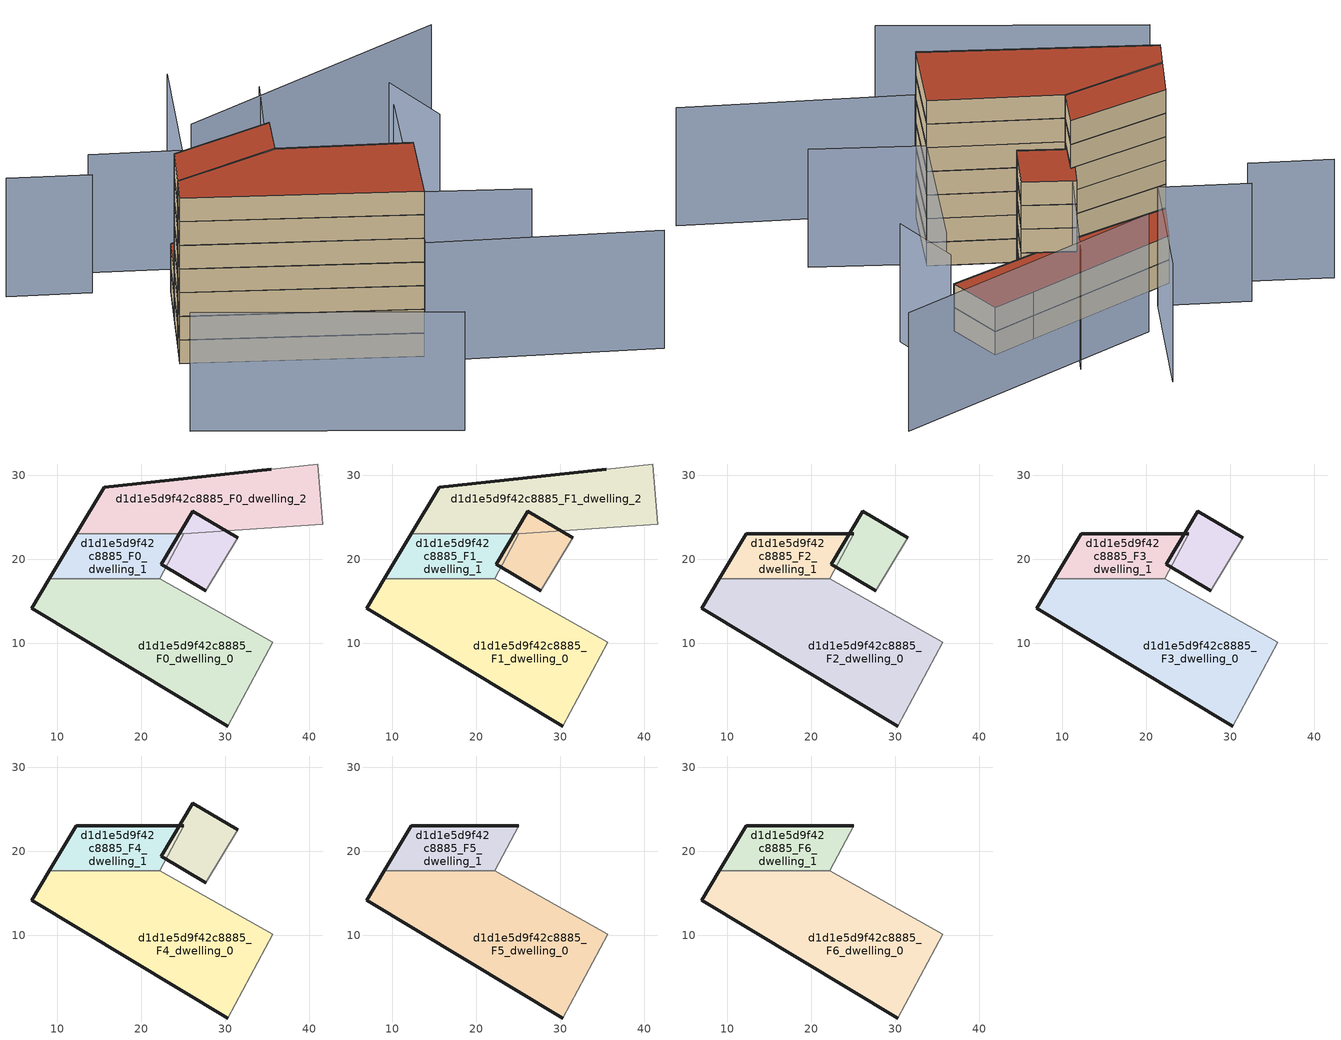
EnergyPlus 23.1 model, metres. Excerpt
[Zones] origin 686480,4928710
d1d1e5d9f42c8885_F0_dwelling_0
 floor ground (EU_floor_Construction): 30.3,0.19 35.64,10.14 22.18,17.68 9.07,17.68 6.97,14.18 z0
 wall outside (EU_wall_Construction): 30.3,0.19 6.97,14.18 9.07,17.68 z0:3
 wall to d1d1e5d9f42c8885_F0_dwelling_1 (EU_wall_Construction): 9.07,17.68 22.18,17.68 z0:3
 wall adiabatic (EU_wall_Construction): 22.18,17.68 35.64,10.14 30.3,0.19 z0:3
d1d1e5d9f42c8885_F0_dwelling_1
 floor ground (EU_floor_Construction): 22.18,17.68 25.08,23.04 12.29,23.04 9.07,17.68 z0
 wall outside (EU_wall_Construction): 9.07,17.68 12.29,23.04 z0:3
 wall to d1d1e5d9f42c8885_F0_dwelling_2 (EU_wall_Construction): 12.29,23.04 25.08,23.04 z0:3
 wall adiabatic (EU_wall_Construction): 25.08,23.04 22.18,17.68 z0:3
d1d1e5d9f42c8885_F0_dwelling_2
 floor ground (EU_floor_Construction): 41.59,24.15 41,31.34 35.44,30.72 15.62,28.61 12.29,23.04 25.08,23.04 z0
 wall outside (EU_wall_Construction): 12.29,23.04 15.62,28.61 35.44,30.72 z0:3
 wall adiabatic (EU_wall_Construction): 35.44,30.72 41,31.34 41.59,24.15 25.08,23.04 z0:3
d1d1e5d9f42c8885_F2_circulation
 floor ground (EU_floor_Construction): 27.69,16.25 31.47,22.55 26.15,25.74 22.38,19.44 z0
 wall outside (EU_wall_Construction): 27.69,16.25 22.38,19.44 26.15,25.74 31.47,22.55 z0:3
 wall adiabatic (EU_wall_Construction): 31.47,22.55 27.69,16.25 z0:3
d1d1e5d9f42c8885_F1_dwelling_0
 floor to d1d1e5d9f42c8885_F0_dwelling_0 (EU_floor_Construction): 30.3,0.19 35.64,10.14 22.18,17.68 9.07,17.68 6.97,14.18 z3
 wall outside (EU_wall_Construction): 30.3,0.19 6.97,14.18 9.07,17.68 z3:6
 wall to d1d1e5d9f42c8885_F1_dwelling_1 (EU_wall_Construction): 9.07,17.68 22.18,17.68 z3:6
 wall adiabatic (EU_wall_Construction): 22.18,17.68 35.64,10.14 30.3,0.19 z3:6
d1d1e5d9f42c8885_F1_dwelling_1
 floor to d1d1e5d9f42c8885_F0_dwelling_1 (EU_floor_Construction): 22.18,17.68 25.08,23.04 12.29,23.04 9.07,17.68 z3
 wall outside (EU_wall_Construction): 9.07,17.68 12.29,23.04 z3:6
 wall to d1d1e5d9f42c8885_F1_dwelling_2 (EU_wall_Construction): 12.29,23.04 25.08,23.04 z3:6
 wall adiabatic (EU_wall_Construction): 25.08,23.04 22.18,17.68 z3:6
d1d1e5d9f42c8885_F1_dwelling_2
 floor to d1d1e5d9f42c8885_F0_dwelling_2 (EU_floor_Construction): 41.59,24.15 41,31.34 35.44,30.72 15.62,28.61 12.29,23.04 25.08,23.04 z3
 wall outside (EU_wall_Construction): 12.29,23.04 15.62,28.61 35.44,30.72 z3:6
 wall adiabatic (EU_wall_Construction): 35.44,30.72 41,31.34 41.59,24.15 25.08,23.04 z3:6
 roof outside (EU_roof_Construction): 41,31.34 41.59,24.15 25.08,23.04 12.29,23.04 15.62,28.61 35.44,30.72 z6
d1d1e5d9f42c8885_F3_circulation
 floor to d1d1e5d9f42c8885_F2_circulation (EU_floor_Construction): 27.69,16.25 31.47,22.55 26.15,25.74 22.38,19.44 z3
 wall outside (EU_wall_Construction): 27.69,16.25 22.38,19.44 26.15,25.74 31.47,22.55 z3:6
 wall adiabatic (EU_wall_Construction): 31.47,22.55 27.69,16.25 z3:6
d1d1e5d9f42c8885_F2_dwelling_0
 floor to d1d1e5d9f42c8885_F1_dwelling_0 (EU_floor_Construction): 30.3,0.19 35.64,10.14 22.18,17.68 9.07,17.68 6.97,14.18 z6
 wall outside (EU_wall_Construction): 30.3,0.19 6.97,14.18 9.07,17.68 z6:9
 wall to d1d1e5d9f42c8885_F2_dwelling_1 (EU_wall_Construction): 9.07,17.68 22.18,17.68 z6:9
 wall adiabatic (EU_wall_Construction): 22.18,17.68 35.64,10.14 30.3,0.19 z6:9
d1d1e5d9f42c8885_F2_dwelling_1
 floor to d1d1e5d9f42c8885_F1_dwelling_1 (EU_floor_Construction): 22.18,17.68 25.08,23.04 12.29,23.04 9.07,17.68 z6
 wall outside (EU_wall_Construction): 9.07,17.68 12.29,23.04 25.08,23.04 z6:9
 wall adiabatic (EU_wall_Construction): 25.08,23.04 22.18,17.68 z6:9
d1d1e5d9f42c8885_F4_circulation
 floor to d1d1e5d9f42c8885_F3_circulation (EU_floor_Construction): 27.69,16.25 31.47,22.55 26.15,25.74 22.38,19.44 z6
 wall outside (EU_wall_Construction): 27.69,16.25 22.38,19.44 26.15,25.74 31.47,22.55 z6:9
 wall adiabatic (EU_wall_Construction): 31.47,22.55 27.69,16.25 z6:9
d1d1e5d9f42c8885_F3_dwelling_0
 floor to d1d1e5d9f42c8885_F2_dwelling_0 (EU_floor_Construction): 30.3,0.19 35.64,10.14 22.18,17.68 9.07,17.68 6.97,14.18 z9
 wall outside (EU_wall_Construction): 30.3,0.19 6.97,14.18 9.07,17.68 z9:12
 wall to d1d1e5d9f42c8885_F3_dwelling_1 (EU_wall_Construction): 9.07,17.68 22.18,17.68 z9:12
 wall adiabatic (EU_wall_Construction): 22.18,17.68 35.64,10.14 30.3,0.19 z9:12
d1d1e5d9f42c8885_F3_dwelling_1
 floor to d1d1e5d9f42c8885_F2_dwelling_1 (EU_floor_Construction): 22.18,17.68 25.08,23.04 12.29,23.04 9.07,17.68 z9
 wall outside (EU_wall_Construction): 9.07,17.68 12.29,23.04 25.08,23.04 z9:12
 wall adiabatic (EU_wall_Construction): 25.08,23.04 22.18,17.68 z9:12
d1d1e5d9f42c8885_F5_circulation
 floor to d1d1e5d9f42c8885_F4_circulation (EU_floor_Construction): 27.69,16.25 31.47,22.55 26.15,25.74 22.38,19.44 z9
 wall outside (EU_wall_Construction): 27.69,16.25 22.38,19.44 26.15,25.74 31.47,22.55 z9:12
 wall adiabatic (EU_wall_Construction): 31.47,22.55 27.69,16.25 z9:12
d1d1e5d9f42c8885_F4_dwelling_0
 floor to d1d1e5d9f42c8885_F3_dwelling_0 (EU_floor_Construction): 30.3,0.19 35.64,10.14 22.18,17.68 9.07,17.68 6.97,14.18 z12
 wall outside (EU_wall_Construction): 30.3,0.19 6.97,14.18 9.07,17.68 z12:15
 wall to d1d1e5d9f42c8885_F4_dwelling_1 (EU_wall_Construction): 9.07,17.68 22.18,17.68 z12:15
 wall adiabatic (EU_wall_Construction): 22.18,17.68 35.64,10.14 30.3,0.19 z12:15
d1d1e5d9f42c8885_F4_dwelling_1
 floor to d1d1e5d9f42c8885_F3_dwelling_1 (EU_floor_Construction): 22.18,17.68 25.08,23.04 12.29,23.04 9.07,17.68 z12
 wall outside (EU_wall_Construction): 9.07,17.68 12.29,23.04 25.08,23.04 z12:15
 wall adiabatic (EU_wall_Construction): 25.08,23.04 22.18,17.68 z12:15
d1d1e5d9f42c8885_F6_circulation
 floor to d1d1e5d9f42c8885_F5_circulation (EU_floor_Construction): 27.69,16.25 31.47,22.55 26.15,25.74 22.38,19.44 z12
 wall outside (EU_wall_Construction): 27.69,16.25 22.38,19.44 26.15,25.74 31.47,22.55 z12:15
 wall adiabatic (EU_wall_Construction): 31.47,22.55 27.69,16.25 z12:15
 roof outside (EU_roof_Construction): 31.47,22.55 27.69,16.25 22.38,19.44 26.15,25.74 z15
d1d1e5d9f42c8885_F5_dwelling_0
 floor to d1d1e5d9f42c8885_F4_dwelling_0 (EU_floor_Construction): 30.3,0.19 35.64,10.14 22.18,17.68 9.07,17.68 6.97,14.18 z15
 wall outside (EU_wall_Construction): 30.3,0.19 6.97,14.18 9.07,17.68 z15:18
 wall to d1d1e5d9f42c8885_F5_dwelling_1 (EU_wall_Construction): 9.07,17.68 22.18,17.68 z15:18
 wall adiabatic (EU_wall_Construction): 22.18,17.68 35.64,10.14 30.3,0.19 z15:18
d1d1e5d9f42c8885_F5_dwelling_1
 floor to d1d1e5d9f42c8885_F4_dwelling_1 (EU_floor_Construction): 22.18,17.68 25.08,23.04 12.29,23.04 9.07,17.68 z15
 wall outside (EU_wall_Construction): 9.07,17.68 12.29,23.04 25.08,23.04 z15:18
 wall adiabatic (EU_wall_Construction): 25.08,23.04 22.18,17.68 z15:18
d1d1e5d9f42c8885_F6_dwelling_0
 floor to d1d1e5d9f42c8885_F5_dwelling_0 (EU_floor_Construction): 30.3,0.19 35.64,10.14 22.18,17.68 9.07,17.68 6.97,14.18 z18
 wall outside (EU_wall_Construction): 30.3,0.19 6.97,14.18 9.07,17.68 z18:21
 wall to d1d1e5d9f42c8885_F6_dwelling_1 (EU_wall_Construction): 9.07,17.68 22.18,17.68 z18:21
 wall adiabatic (EU_wall_Construction): 22.18,17.68 35.64,10.14 30.3,0.19 z18:21
 roof outside (EU_roof_Construction): 35.64,10.14 30.3,0.19 6.97,14.18 9.07,17.68 22.18,17.68 z21
d1d1e5d9f42c8885_F6_dwelling_1
 floor to d1d1e5d9f42c8885_F5_dwelling_1 (EU_floor_Construction): 22.18,17.68 25.08,23.04 12.29,23.04 9.07,17.68 z18
 wall outside (EU_wall_Construction): 9.07,17.68 12.29,23.04 25.08,23.04 z18:21
 wall adiabatic (EU_wall_Construction): 25.08,23.04 22.18,17.68 z18:21
 roof outside (EU_roof_Construction): 25.08,23.04 22.18,17.68 9.07,17.68 12.29,23.04 z21
shading: -0.82,0.73 24.45,-16.31 / 53.35,-13.31 29.83,-0.7 / 29.83,-0.7 44.96,27.51 / 46.66,2.92 21.94,17.83 / 21.94,17.83 34.96,39.42 / 47.93,22.87 47.34,31.96 / 8.18,33.18 -0.18,37.88 / 28.18,47.6 19.63,32.14 / 19.63,32.14 10.45,37.22 / 58.81,40.33 23.85,36.56 z0:15
[Building]
EU S2 Campaign: North Axis=0; Terrain=City; Solar Distribution=FullExterior
[Site:Location]
Bologna: Latitude=44.5; Longitude=11.25; Time Zone=1; Elevation=37
[SizingPeriod:WeatherFileDays]
AnnualSizingPeriod: Begin Month=1; Begin Day of Month=1; End Month=12; End Day of Month=31; Day of Week for Start Day=Monday; Use Weather File Daylight Saving Period=No; Use Weather File Rain and Snow Indicators=No
[MATERIAL]
EU_InternalMass_Material: Roughness=MediumRough; Thickness=0.1; Conductivity=1; Density=1800; Specific Heat=900; Thermal Absorptance=0.9; Solar Absorptance=0.7; Visible Absorptance=0.7
[MATERIAL:NOMASS] Roughness=MediumRough; Thermal Absorptance=0.9; Solar Absorptance=0.7; Visible Absorptance=0.7
Name | Thermal Resistance
EU_wall_NoMass | 0.905828
EU_roof_NoMass | 0.37593
EU_floor_NoMass | 0.67114
[CONSTRUCTION]
EU_wall_Construction: EU_wall_NoMass
EU_roof_Construction: EU_roof_NoMass
EU_floor_Construction: EU_floor_NoMass
EU_InternalMass_Construction: EU_InternalMass_Material
[ZONE] Type=1; Multiplier=1; Ceiling Height=autocalculate; Floor Area=autocalculate; Part of Total Floor Area=Yes
Name | Volume
d1d1e5d9f42c8885_F0_dwelling_0; d1d1e5d9f42c8885_F1_dwelling_0; d1d1e5d9f42c8885_F2_dwelling_0; d1d1e5d9f42c8885_F3_dwelling_0; d1d1e5d9f42c8885_F4_dwelling_0; d1d1e5d9f42c8885_F5_dwelling_0; d1d1e5d9f42c8885_F6_dwelling_0 | 772.011
d1d1e5d9f42c8885_F0_dwelling_1; d1d1e5d9f42c8885_F1_dwelling_1; d1d1e5d9f42c8885_F2_dwelling_1; d1d1e5d9f42c8885_F3_dwelling_1; d1d1e5d9f42c8885_F4_dwelling_1; d1d1e5d9f42c8885_F5_dwelling_1; d1d1e5d9f42c8885_F6_dwelling_1 | 208.033
d1d1e5d9f42c8885_F0_dwelling_2; d1d1e5d9f42c8885_F1_dwelling_2 | 536.083
d1d1e5d9f42c8885_F2_circulation; d1d1e5d9f42c8885_F3_circulation; d1d1e5d9f42c8885_F4_circulation; d1d1e5d9f42c8885_F5_circulation; d1d1e5d9f42c8885_F6_circulation | 136.508
[INTERNALMASS] Construction=EU_InternalMass_Construction
Name | Zone or ZoneList | Surface Area
d1d1e5d9f42c8885_F0_dwelling_0_EU_InternalMass | d1d1e5d9f42c8885_F0_dwelling_0 | 257.336
d1d1e5d9f42c8885_F0_dwelling_1_EU_InternalMass | d1d1e5d9f42c8885_F0_dwelling_1 | 69.3427
d1d1e5d9f42c8885_F0_dwelling_2_EU_InternalMass | d1d1e5d9f42c8885_F0_dwelling_2 | 178.694
d1d1e5d9f42c8885_F1_dwelling_0_EU_InternalMass | d1d1e5d9f42c8885_F1_dwelling_0 | 257.336
d1d1e5d9f42c8885_F1_dwelling_1_EU_InternalMass | d1d1e5d9f42c8885_F1_dwelling_1 | 69.3427
d1d1e5d9f42c8885_F1_dwelling_2_EU_InternalMass | d1d1e5d9f42c8885_F1_dwelling_2 | 178.694
d1d1e5d9f42c8885_F2_dwelling_0_EU_InternalMass | d1d1e5d9f42c8885_F2_dwelling_0 | 230.05
d1d1e5d9f42c8885_F2_dwelling_1_EU_InternalMass | d1d1e5d9f42c8885_F2_dwelling_1 | 230.05
d1d1e5d9f42c8885_F3_dwelling_0_EU_InternalMass | d1d1e5d9f42c8885_F3_dwelling_0 | 230.05
d1d1e5d9f42c8885_F3_dwelling_1_EU_InternalMass | d1d1e5d9f42c8885_F3_dwelling_1 | 230.05
d1d1e5d9f42c8885_F4_dwelling_0_EU_InternalMass | d1d1e5d9f42c8885_F4_dwelling_0 | 230.05
d1d1e5d9f42c8885_F4_dwelling_1_EU_InternalMass | d1d1e5d9f42c8885_F4_dwelling_1 | 230.05
d1d1e5d9f42c8885_F5_dwelling_0_EU_InternalMass | d1d1e5d9f42c8885_F5_dwelling_0 | 230.05
d1d1e5d9f42c8885_F5_dwelling_1_EU_InternalMass | d1d1e5d9f42c8885_F5_dwelling_1 | 230.05
d1d1e5d9f42c8885_F6_dwelling_0_EU_InternalMass | d1d1e5d9f42c8885_F6_dwelling_0 | 230.05
d1d1e5d9f42c8885_F6_dwelling_1_EU_InternalMass | d1d1e5d9f42c8885_F6_dwelling_1 | 230.05
[OTHEREQUIPMENT] Fuel Type=Electricity; Design Level Calculation Method=Watts/Area; Power per Zone Floor Area=1; Fraction Latent=0; Fraction Radiant=0; Fraction Lost=0; Carbon Dioxide Generation Rate=0; EndUse Subcategory=EU_Step8_InternalGains
Name | Zone or ZoneList or Space or SpaceList | Schedule
EU_Step8_InternalGain_d1d1e5d9f42c8885_F0_dwelling_0_f000 | d1d1e5d9f42c8885_F0_dwelling_0 | EU_Step8_GainSchedule_d1d1e5d9f42c8885_F0_dwelling_0_f000
EU_Step8_InternalGain_d1d1e5d9f42c8885_F0_dwelling_1_f000 | d1d1e5d9f42c8885_F0_dwelling_1 | EU_Step8_GainSchedule_d1d1e5d9f42c8885_F0_dwelling_1_f000
EU_Step8_InternalGain_d1d1e5d9f42c8885_F0_dwelling_2_f000 | d1d1e5d9f42c8885_F0_dwelling_2 | EU_Step8_GainSchedule_d1d1e5d9f42c8885_F0_dwelling_2_f000
EU_Step8_InternalGain_d1d1e5d9f42c8885_F1_dwelling_0_f000 | d1d1e5d9f42c8885_F1_dwelling_0 | EU_Step8_GainSchedule_d1d1e5d9f42c8885_F1_dwelling_0_f000
EU_Step8_InternalGain_d1d1e5d9f42c8885_F1_dwelling_1_f000 | d1d1e5d9f42c8885_F1_dwelling_1 | EU_Step8_GainSchedule_d1d1e5d9f42c8885_F1_dwelling_1_f000
EU_Step8_InternalGain_d1d1e5d9f42c8885_F1_dwelling_2_f000 | d1d1e5d9f42c8885_F1_dwelling_2 | EU_Step8_GainSchedule_d1d1e5d9f42c8885_F1_dwelling_2_f000
EU_Step8_InternalGain_d1d1e5d9f42c8885_F2_dwelling_0_f000 | d1d1e5d9f42c8885_F2_dwelling_0 | EU_Step8_GainSchedule_d1d1e5d9f42c8885_F2_dwelling_0_f000
EU_Step8_InternalGain_d1d1e5d9f42c8885_F2_dwelling_1_f000 | d1d1e5d9f42c8885_F2_dwelling_1 | EU_Step8_GainSchedule_d1d1e5d9f42c8885_F2_dwelling_1_f000
EU_Step8_InternalGain_d1d1e5d9f42c8885_F3_dwelling_0_f000 | d1d1e5d9f42c8885_F3_dwelling_0 | EU_Step8_GainSchedule_d1d1e5d9f42c8885_F3_dwelling_0_f000
EU_Step8_InternalGain_d1d1e5d9f42c8885_F3_dwelling_1_f000 | d1d1e5d9f42c8885_F3_dwelling_1 | EU_Step8_GainSchedule_d1d1e5d9f42c8885_F3_dwelling_1_f000
EU_Step8_InternalGain_d1d1e5d9f42c8885_F4_dwelling_0_f000 | d1d1e5d9f42c8885_F4_dwelling_0 | EU_Step8_GainSchedule_d1d1e5d9f42c8885_F4_dwelling_0_f000
EU_Step8_InternalGain_d1d1e5d9f42c8885_F4_dwelling_1_f000 | d1d1e5d9f42c8885_F4_dwelling_1 | EU_Step8_GainSchedule_d1d1e5d9f42c8885_F4_dwelling_1_f000
EU_Step8_InternalGain_d1d1e5d9f42c8885_F5_dwelling_0_f000 | d1d1e5d9f42c8885_F5_dwelling_0 | EU_Step8_GainSchedule_d1d1e5d9f42c8885_F5_dwelling_0_f000
EU_Step8_InternalGain_d1d1e5d9f42c8885_F5_dwelling_1_f000 | d1d1e5d9f42c8885_F5_dwelling_1 | EU_Step8_GainSchedule_d1d1e5d9f42c8885_F5_dwelling_1_f000
EU_Step8_InternalGain_d1d1e5d9f42c8885_F6_dwelling_0_f000 | d1d1e5d9f42c8885_F6_dwelling_0 | EU_Step8_GainSchedule_d1d1e5d9f42c8885_F6_dwelling_0_f000
EU_Step8_InternalGain_d1d1e5d9f42c8885_F6_dwelling_1_f000 | d1d1e5d9f42c8885_F6_dwelling_1 | EU_Step8_GainSchedule_d1d1e5d9f42c8885_F6_dwelling_1_f000
[ZONEINFILTRATION:DESIGNFLOWRATE] Schedule=EU_AlwaysOn; Design Flow Rate Calculation Method=Flow/Area; Flow Rate per Floor Area=0.0005; Constant Term Coefficient=1; Temperature Term Coefficient=0; Velocity Term Coefficient=0; Velocity Squared Term Coefficient=0
Name | Zone or ZoneList or Space or SpaceList
EU_Circulation_Infiltration_d1d1e5d9f42c8885_F2_circulation | d1d1e5d9f42c8885_F2_circulation
EU_Circulation_Infiltration_d1d1e5d9f42c8885_F3_circulation | d1d1e5d9f42c8885_F3_circulation
EU_Circulation_Infiltration_d1d1e5d9f42c8885_F4_circulation | d1d1e5d9f42c8885_F4_circulation
EU_Circulation_Infiltration_d1d1e5d9f42c8885_F5_circulation | d1d1e5d9f42c8885_F5_circulation
EU_Circulation_Infiltration_d1d1e5d9f42c8885_F6_circulation | d1d1e5d9f42c8885_F6_circulation
[ZONEVENTILATION:DESIGNFLOWRATE] Schedule=EU_AlwaysOn; Design Flow Rate Calculation Method=AirChanges/Hour; Air Changes per Hour=0.73129; Ventilation Type=Natural; Fan Pressure Rise=0; Fan Total Efficiency=1; Constant Term Coefficient=1; Temperature Term Coefficient=0; Velocity Term Coefficient=0; Velocity Squared Term Coefficient=0; Minimum Indoor Temperature=-100; Maximum Indoor Temperature=100; Delta Temperature=-100; Minimum Outdoor Temperature=-100; Maximum Outdoor Temperature=100; Maximum Wind Speed=40
Name | Zone or ZoneList or Space or SpaceList
EU_ConstantAir_d1d1e5d9f42c8885_F0_dwelling_0 | d1d1e5d9f42c8885_F0_dwelling_0
EU_ConstantAir_d1d1e5d9f42c8885_F0_dwelling_1 | d1d1e5d9f42c8885_F0_dwelling_1
EU_ConstantAir_d1d1e5d9f42c8885_F0_dwelling_2 | d1d1e5d9f42c8885_F0_dwelling_2
EU_ConstantAir_d1d1e5d9f42c8885_F1_dwelling_0 | d1d1e5d9f42c8885_F1_dwelling_0
EU_ConstantAir_d1d1e5d9f42c8885_F1_dwelling_1 | d1d1e5d9f42c8885_F1_dwelling_1
EU_ConstantAir_d1d1e5d9f42c8885_F1_dwelling_2 | d1d1e5d9f42c8885_F1_dwelling_2
EU_ConstantAir_d1d1e5d9f42c8885_F2_dwelling_0 | d1d1e5d9f42c8885_F2_dwelling_0
EU_ConstantAir_d1d1e5d9f42c8885_F2_dwelling_1 | d1d1e5d9f42c8885_F2_dwelling_1
EU_ConstantAir_d1d1e5d9f42c8885_F3_dwelling_0 | d1d1e5d9f42c8885_F3_dwelling_0
EU_ConstantAir_d1d1e5d9f42c8885_F3_dwelling_1 | d1d1e5d9f42c8885_F3_dwelling_1
EU_ConstantAir_d1d1e5d9f42c8885_F4_dwelling_0 | d1d1e5d9f42c8885_F4_dwelling_0
EU_ConstantAir_d1d1e5d9f42c8885_F4_dwelling_1 | d1d1e5d9f42c8885_F4_dwelling_1
EU_ConstantAir_d1d1e5d9f42c8885_F5_dwelling_0 | d1d1e5d9f42c8885_F5_dwelling_0
EU_ConstantAir_d1d1e5d9f42c8885_F5_dwelling_1 | d1d1e5d9f42c8885_F5_dwelling_1
EU_ConstantAir_d1d1e5d9f42c8885_F6_dwelling_0 | d1d1e5d9f42c8885_F6_dwelling_0
EU_ConstantAir_d1d1e5d9f42c8885_F6_dwelling_1 | d1d1e5d9f42c8885_F6_dwelling_1
[HVACTEMPLATE:THERMOSTAT] Constant Heating Setpoint=20; Constant Cooling Setpoint=50
EU_HeatOnly_d1d1e5d9f42c8885_F0_dwelling_0; EU_HeatOnly_d1d1e5d9f42c8885_F0_dwelling_1; EU_HeatOnly_d1d1e5d9f42c8885_F0_dwelling_2; EU_HeatOnly_d1d1e5d9f42c8885_F1_dwelling_0; EU_HeatOnly_d1d1e5d9f42c8885_F1_dwelling_1; EU_HeatOnly_d1d1e5d9f42c8885_F1_dwelling_2; EU_HeatOnly_d1d1e5d9f42c8885_F2_dwelling_0; EU_HeatOnly_d1d1e5d9f42c8885_F2_dwelling_1; EU_HeatOnly_d1d1e5d9f42c8885_F3_dwelling_0; EU_HeatOnly_d1d1e5d9f42c8885_F3_dwelling_1; EU_HeatOnly_d1d1e5d9f42c8885_F4_dwelling_0; EU_HeatOnly_d1d1e5d9f42c8885_F4_dwelling_1; EU_HeatOnly_d1d1e5d9f42c8885_F5_dwelling_0; EU_HeatOnly_d1d1e5d9f42c8885_F5_dwelling_1; EU_HeatOnly_d1d1e5d9f42c8885_F6_dwelling_0; EU_HeatOnly_d1d1e5d9f42c8885_F6_dwelling_1
[HVACTEMPLATE:ZONE:IDEALLOADSAIRSYSTEM] System Availability Schedule=EU_AlwaysOn; Maximum Heating Supply Air Temperature=50; Minimum Cooling Supply Air Temperature=13; Maximum Heating Supply Air Humidity Ratio=0.0156; Minimum Cooling Supply Air Humidity Ratio=0.0077; Heating Limit=NoLimit; Cooling Limit=NoLimit; Heating Availability Schedule=EU_AlwaysOn; Cooling Availability Schedule=EU_CoolingOff; Dehumidification Control Type=ConstantSensibleHeatRatio; Cooling Sensible Heat Ratio=0.7; Dehumidification Setpoint=60; Humidification Control Type=None; Humidification Setpoint=30; Outdoor Air Method=None; Outdoor Air Flow Rate per Person=0.00944; Outdoor Air Flow Rate per Zone Floor Area=0; Outdoor Air Flow Rate per Zone=0; Demand Controlled Ventilation Type=None; Outdoor Air Economizer Type=NoEconomizer; Heat Recovery Type=None; Sensible Heat Recovery Effectiveness=0.7; Latent Heat Recovery Effectiveness=0.65
Name | Template Thermostat
d1d1e5d9f42c8885_F0_dwelling_0 | EU_HeatOnly_d1d1e5d9f42c8885_F0_dwelling_0
d1d1e5d9f42c8885_F0_dwelling_1 | EU_HeatOnly_d1d1e5d9f42c8885_F0_dwelling_1
d1d1e5d9f42c8885_F0_dwelling_2 | EU_HeatOnly_d1d1e5d9f42c8885_F0_dwelling_2
d1d1e5d9f42c8885_F1_dwelling_0 | EU_HeatOnly_d1d1e5d9f42c8885_F1_dwelling_0
d1d1e5d9f42c8885_F1_dwelling_1 | EU_HeatOnly_d1d1e5d9f42c8885_F1_dwelling_1
d1d1e5d9f42c8885_F1_dwelling_2 | EU_HeatOnly_d1d1e5d9f42c8885_F1_dwelling_2
d1d1e5d9f42c8885_F2_dwelling_0 | EU_HeatOnly_d1d1e5d9f42c8885_F2_dwelling_0
d1d1e5d9f42c8885_F2_dwelling_1 | EU_HeatOnly_d1d1e5d9f42c8885_F2_dwelling_1
d1d1e5d9f42c8885_F3_dwelling_0 | EU_HeatOnly_d1d1e5d9f42c8885_F3_dwelling_0
d1d1e5d9f42c8885_F3_dwelling_1 | EU_HeatOnly_d1d1e5d9f42c8885_F3_dwelling_1
d1d1e5d9f42c8885_F4_dwelling_0 | EU_HeatOnly_d1d1e5d9f42c8885_F4_dwelling_0
d1d1e5d9f42c8885_F4_dwelling_1 | EU_HeatOnly_d1d1e5d9f42c8885_F4_dwelling_1
d1d1e5d9f42c8885_F5_dwelling_0 | EU_HeatOnly_d1d1e5d9f42c8885_F5_dwelling_0
d1d1e5d9f42c8885_F5_dwelling_1 | EU_HeatOnly_d1d1e5d9f42c8885_F5_dwelling_1
d1d1e5d9f42c8885_F6_dwelling_0 | EU_HeatOnly_d1d1e5d9f42c8885_F6_dwelling_0
d1d1e5d9f42c8885_F6_dwelling_1 | EU_HeatOnly_d1d1e5d9f42c8885_F6_dwelling_1
[SIZING:ZONE] Zone Cooling Design Supply Air Temperature Input Method=SupplyAirTemperature; Zone Cooling Design Supply Air Temperature=13; Zone Heating Design Supply Air Temperature Input Method=SupplyAirTemperature; Zone Heating Design Supply Air Temperature=50; Zone Cooling Design Supply Air Humidity Ratio=0.008; Zone Heating Design Supply Air Humidity Ratio=0.008; Cooling Design Air Flow Method=DesignDay; Cooling Design Air Flow Rate=0; Cooling Minimum Air Flow per Zone Floor Area=0.000762; Cooling Minimum Air Flow=0; Cooling Minimum Air Flow Fraction=0.2; Heating Design Air Flow Method=DesignDay; Heating Design Air Flow Rate=0; Heating Maximum Air Flow per Zone Floor Area=0.002032; Heating Maximum Air Flow=0.141576; Heating Maximum Air Flow Fraction=0.3; Account for Dedicated Outdoor Air System=No; Dedicated Outdoor Air System Control Strategy=NeutralSupplyAir; Dedicated Outdoor Air Low Setpoint Temperature for Design=autosize; Dedicated Outdoor Air High Setpoint Temperature for Design=autosize; Zone Load Sizing Method=Sensible Load Only No Latent Load; Zone Latent Cooling Design Supply Air Humidity Ratio Input Method=HumidityRatioDifference; Zone Cooling Design Supply Air Humidity Ratio Difference=0.005; Zone Latent Heating Design Supply Air Humidity Ratio Input Method=HumidityRatioDifference; Zone Humidification Design Supply Air Humidity Ratio Difference=0.005
d1d1e5d9f42c8885_F0_dwelling_0; d1d1e5d9f42c8885_F0_dwelling_1; d1d1e5d9f42c8885_F0_dwelling_2; d1d1e5d9f42c8885_F1_dwelling_0; d1d1e5d9f42c8885_F1_dwelling_1; d1d1e5d9f42c8885_F1_dwelling_2; d1d1e5d9f42c8885_F2_dwelling_0; d1d1e5d9f42c8885_F2_dwelling_1; d1d1e5d9f42c8885_F3_dwelling_0; d1d1e5d9f42c8885_F3_dwelling_1; d1d1e5d9f42c8885_F4_dwelling_0; d1d1e5d9f42c8885_F4_dwelling_1; d1d1e5d9f42c8885_F5_dwelling_0; d1d1e5d9f42c8885_F5_dwelling_1; d1d1e5d9f42c8885_F6_dwelling_0; d1d1e5d9f42c8885_F6_dwelling_1
[SCHEDULE:CONSTANT]
Name | Hourly Value
EU_AlwaysOn | 1
EU_CoolingOff | 0
[SCHEDULE:FILE] Column Number=1; Rows to Skip at Top=0; Number of Hours of Data=8760; Column Separator=Comma; Interpolate to Timestep=No; Minutes per Item=60; Adjust Schedule for Daylight Savings=Yes
Name | File
EU_Step8_GainSchedule_d1d1e5d9f42c8885_F0_dwelling_0_f000 | ../../schedules/d1d1e5d9f42c8885/d1d1e5d9f42c8885_F0_dwelling_0_f000_gain.csv
EU_Step8_GainSchedule_d1d1e5d9f42c8885_F0_dwelling_1_f000 | ../../schedules/d1d1e5d9f42c8885/d1d1e5d9f42c8885_F0_dwelling_1_f000_gain.csv
EU_Step8_GainSchedule_d1d1e5d9f42c8885_F0_dwelling_2_f000 | ../../schedules/d1d1e5d9f42c8885/d1d1e5d9f42c8885_F0_dwelling_2_f000_gain.csv
EU_Step8_GainSchedule_d1d1e5d9f42c8885_F1_dwelling_0_f000 | ../../schedules/d1d1e5d9f42c8885/d1d1e5d9f42c8885_F1_dwelling_0_f000_gain.csv
EU_Step8_GainSchedule_d1d1e5d9f42c8885_F1_dwelling_1_f000 | ../../schedules/d1d1e5d9f42c8885/d1d1e5d9f42c8885_F1_dwelling_1_f000_gain.csv
EU_Step8_GainSchedule_d1d1e5d9f42c8885_F1_dwelling_2_f000 | ../../schedules/d1d1e5d9f42c8885/d1d1e5d9f42c8885_F1_dwelling_2_f000_gain.csv
EU_Step8_GainSchedule_d1d1e5d9f42c8885_F2_dwelling_0_f000 | ../../schedules/d1d1e5d9f42c8885/d1d1e5d9f42c8885_F2_dwelling_0_f000_gain.csv
EU_Step8_GainSchedule_d1d1e5d9f42c8885_F2_dwelling_1_f000 | ../../schedules/d1d1e5d9f42c8885/d1d1e5d9f42c8885_F2_dwelling_1_f000_gain.csv
EU_Step8_GainSchedule_d1d1e5d9f42c8885_F3_dwelling_0_f000 | ../../schedules/d1d1e5d9f42c8885/d1d1e5d9f42c8885_F3_dwelling_0_f000_gain.csv
EU_Step8_GainSchedule_d1d1e5d9f42c8885_F3_dwelling_1_f000 | ../../schedules/d1d1e5d9f42c8885/d1d1e5d9f42c8885_F3_dwelling_1_f000_gain.csv
EU_Step8_GainSchedule_d1d1e5d9f42c8885_F4_dwelling_0_f000 | ../../schedules/d1d1e5d9f42c8885/d1d1e5d9f42c8885_F4_dwelling_0_f000_gain.csv
EU_Step8_GainSchedule_d1d1e5d9f42c8885_F4_dwelling_1_f000 | ../../schedules/d1d1e5d9f42c8885/d1d1e5d9f42c8885_F4_dwelling_1_f000_gain.csv
EU_Step8_GainSchedule_d1d1e5d9f42c8885_F5_dwelling_0_f000 | ../../schedules/d1d1e5d9f42c8885/d1d1e5d9f42c8885_F5_dwelling_0_f000_gain.csv
EU_Step8_GainSchedule_d1d1e5d9f42c8885_F5_dwelling_1_f000 | ../../schedules/d1d1e5d9f42c8885/d1d1e5d9f42c8885_F5_dwelling_1_f000_gain.csv
EU_Step8_GainSchedule_d1d1e5d9f42c8885_F6_dwelling_0_f000 | ../../schedules/d1d1e5d9f42c8885/d1d1e5d9f42c8885_F6_dwelling_0_f000_gain.csv
EU_Step8_GainSchedule_d1d1e5d9f42c8885_F6_dwelling_1_f000 | ../../schedules/d1d1e5d9f42c8885/d1d1e5d9f42c8885_F6_dwelling_1_f000_gain.csv
